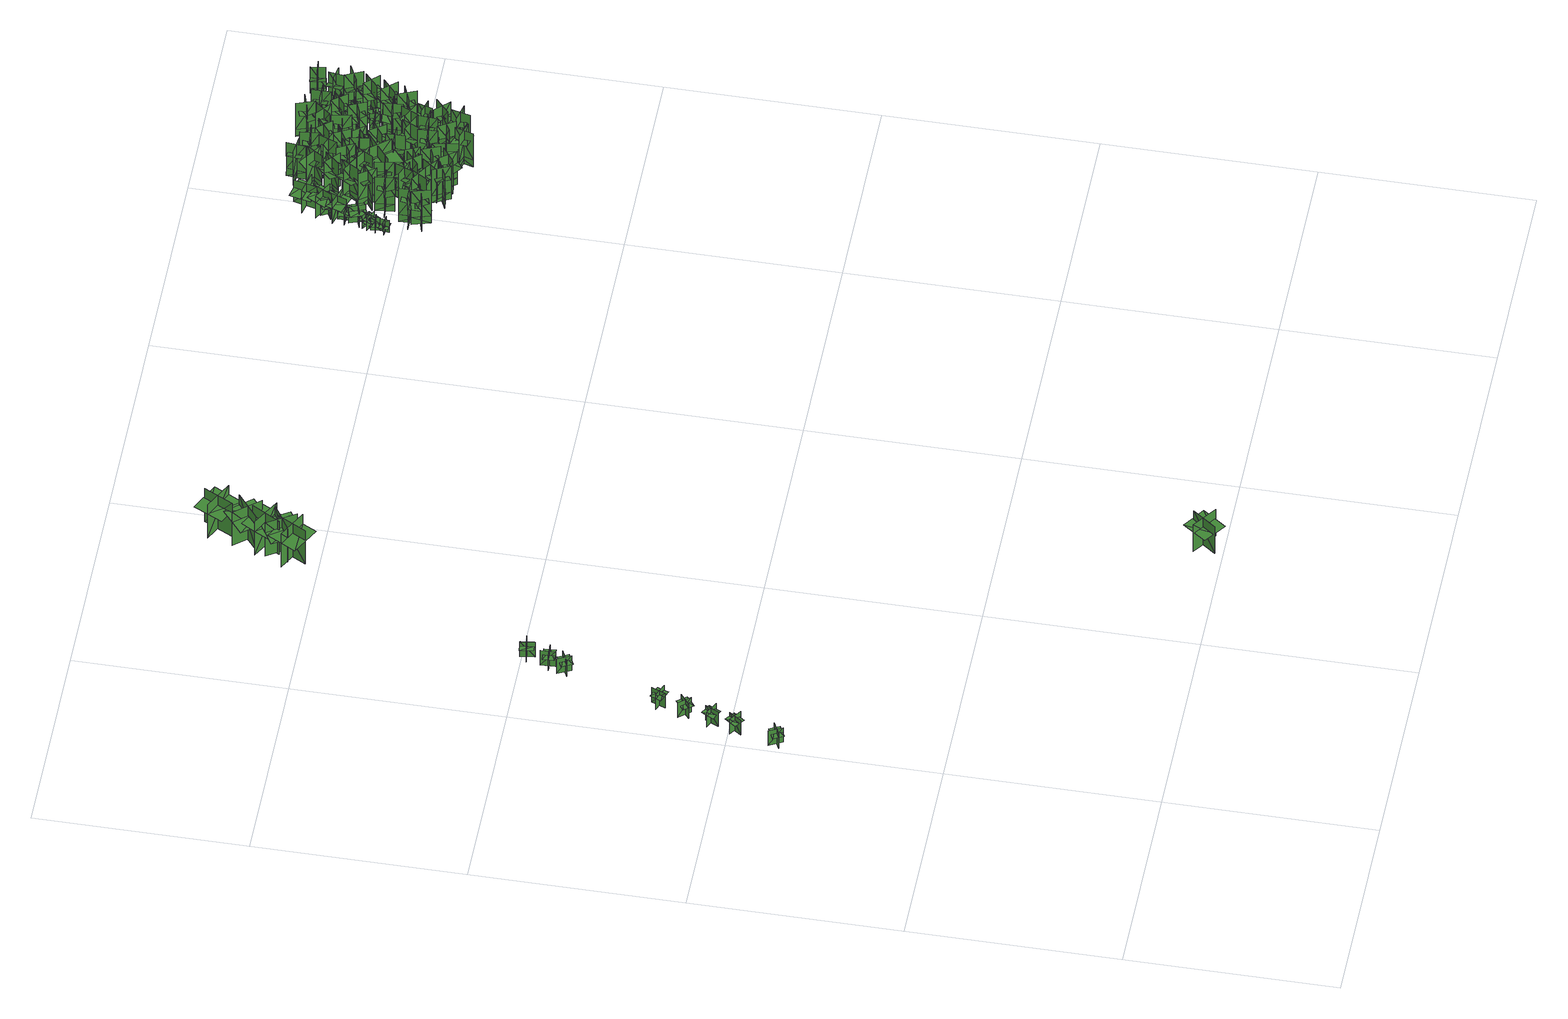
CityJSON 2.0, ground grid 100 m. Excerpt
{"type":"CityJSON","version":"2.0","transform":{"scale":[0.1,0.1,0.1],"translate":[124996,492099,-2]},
"CityObjects":{
"tree1":{"type":"SolitaryVegetationObject","geometry":[{"type":"MultiSurface","lod":"1","boundaries":[[[0,1,2]],[[0,2,3]],[[4,5,6]],[[4,6,7]],[[8,9,10]],[[8,10,11]],[[8,12,13]],[[8,13,9]]]}]},
"tree2":{"type":"SolitaryVegetationObject","geometry":[{"type":"MultiSurface","lod":"1","boundaries":[[[14,15,16]],[[14,16,17]],[[18,19,20]],[[18,20,21]],[[22,23,24]],[[22,24,25]],[[22,26,27]],[[22,27,23]]]}]},
"tree3":{"type":"SolitaryVegetationObject","geometry":[{"type":"MultiSurface","lod":"1","boundaries":[[[28,29,30]],[[28,30,31]],[[32,33,34]],[[32,34,35]],[[36,37,38]],[[36,38,39]],[[36,40,41]],[[36,41,37]]]}]},
"tree4":{"type":"SolitaryVegetationObject","geometry":[{"type":"MultiSurface","lod":"1","boundaries":[[[42,43,44]],[[42,44,45]],[[46,47,48]],[[46,48,49]],[[50,51,52]],[[50,52,53]],[[50,54,55]],[[50,55,51]]]}]},
"tree5":{"type":"SolitaryVegetationObject","geometry":[{"type":"MultiSurface","lod":"1","boundaries":[[[56,57,58]],[[56,58,59]],[[60,61,62]],[[60,62,63]],[[64,65,66]],[[64,66,67]],[[64,68,69]],[[64,69,65]]]}]},
"tree6":{"type":"SolitaryVegetationObject","geometry":[{"type":"MultiSurface","lod":"1","boundaries":[[[70,71,72]],[[70,72,73]],[[74,75,76]],[[74,76,77]],[[78,79,80]],[[78,80,81]],[[78,82,83]],[[78,83,79]]]}]},
"tree7":{"type":"SolitaryVegetationObject","geometry":[{"type":"MultiSurface","lod":"1","boundaries":[[[84,85,86]],[[84,86,87]],[[88,89,90]],[[88,90,91]],[[92,93,94]],[[92,94,95]],[[92,96,97]],[[92,97,93]]]}]},
"tree8":{"type":"SolitaryVegetationObject","geometry":[{"type":"MultiSurface","lod":"1","boundaries":[[[98,99,100]],[[98,100,101]],[[102,103,104]],[[102,104,105]],[[106,107,108]],[[106,108,109]],[[106,110,111]],[[106,111,107]]]}]},
"tree9":{"type":"SolitaryVegetationObject","geometry":[{"type":"MultiSurface","lod":"1","boundaries":[[[112,113,114]],[[112,114,115]],[[116,117,118]],[[116,118,119]],[[120,121,122]],[[120,122,123]],[[120,123,124]],[[120,124,125]]]}]},
"tree10":{"type":"SolitaryVegetationObject","geometry":[{"type":"MultiSurface","lod":"1","boundaries":[[[126,127,128]],[[126,128,129]],[[130,131,132]],[[130,132,133]],[[134,135,136]],[[134,136,137]],[[134,137,138]],[[134,138,139]]]}]},
"tree11":{"type":"SolitaryVegetationObject","geometry":[{"type":"MultiSurface","lod":"1","boundaries":[[[140,141,142]],[[140,142,143]],[[144,145,146]],[[144,146,147]],[[148,149,150]],[[148,150,151]],[[148,151,152]],[[148,152,153]]]}]},
"tree12":{"type":"SolitaryVegetationObject","geometry":[{"type":"MultiSurface","lod":"1","boundaries":[[[154,155,156]],[[154,156,157]],[[158,159,160]],[[158,160,161]],[[162,163,164]],[[162,164,165]],[[162,165,166]],[[162,166,167]]]}]},
"tree13":{"type":"SolitaryVegetationObject","geometry":[{"type":"MultiSurface","lod":"1","boundaries":[[[168,169,170]],[[168,170,171]],[[172,173,174]],[[172,174,175]],[[176,177,178]],[[176,178,179]],[[176,179,180]],[[176,180,181]]]}]},
"tree14":{"type":"SolitaryVegetationObject","geometry":[{"type":"MultiSurface","lod":"1","boundaries":[[[182,183,184]],[[182,184,185]],[[186,187,188]],[[186,188,189]],[[190,191,192]],[[190,192,193]],[[190,193,194]],[[190,194,195]]]}]},
"tree15":{"type":"SolitaryVegetationObject","geometry":[{"type":"MultiSurface","lod":"1","boundaries":[[[196,197,198]],[[196,198,199]],[[200,201,202]],[[200,202,203]],[[204,205,201]],[[204,201,200]],[[206,207,197]],[[206,197,196]],[[196,197,208]],[[196,208,209]],[[196,210,211]],[[196,211,197]]]}]},
"tree16":{"type":"SolitaryVegetationObject","geometry":[{"type":"MultiSurface","lod":"1","boundaries":[[[212,213,214]],[[212,214,215]],[[216,217,218]],[[216,218,219]],[[220,221,217]],[[220,217,216]],[[222,223,213]],[[222,213,212]],[[212,213,224]],[[212,224,225]],[[212,226,227]],[[212,227,213]]]}]},
"tree17":{"type":"SolitaryVegetationObject","geometry":[{"type":"MultiSurface","lod":"1","boundaries":[[[228,229,230]],[[228,230,231]],[[232,233,234]],[[232,234,235]],[[236,237,233]],[[236,233,232]],[[238,239,229]],[[238,229,228]],[[240,241,242]],[[240,242,243]],[[244,245,246]],[[244,246,247]]]}]},
"tree18":{"type":"SolitaryVegetationObject","geometry":[{"type":"MultiSurface","lod":"1","boundaries":[[[248,249,250]],[[248,250,251]],[[252,253,254]],[[252,254,255]],[[256,257,258]],[[256,258,259]],[[256,259,260]],[[256,260,261]]]}]},
"tree19":{"type":"SolitaryVegetationObject","geometry":[{"type":"MultiSurface","lod":"1","boundaries":[[[262,263,264]],[[262,264,265]],[[266,267,268]],[[266,268,269]],[[270,271,267]],[[270,267,266]],[[272,273,263]],[[272,263,262]],[[262,263,274]],[[262,274,275]],[[262,276,277]],[[262,277,263]]]}]},
"tree20":{"type":"SolitaryVegetationObject","geometry":[{"type":"MultiSurface","lod":"1","boundaries":[[[278,279,280]],[[278,280,281]],[[282,283,284]],[[282,284,285]],[[286,287,283]],[[286,283,282]],[[288,289,279]],[[288,279,278]],[[290,291,292]],[[290,292,293]],[[294,295,296]],[[294,296,297]]]}]},
"tree21":{"type":"SolitaryVegetationObject","geometry":[{"type":"MultiSurface","lod":"1","boundaries":[[[298,299,300]],[[298,300,301]],[[302,303,304]],[[302,304,305]],[[306,307,308]],[[306,308,309]],[[306,309,310]],[[306,310,311]]]}]},
"tree22":{"type":"SolitaryVegetationObject","geometry":[{"type":"MultiSurface","lod":"1","boundaries":[[[312,313,314]],[[312,314,315]],[[316,317,318]],[[316,318,319]],[[320,321,322]],[[320,322,323]],[[320,323,324]],[[320,324,325]]]}]},
"tree23":{"type":"SolitaryVegetationObject","geometry":[{"type":"MultiSurface","lod":"1","boundaries":[[[326,327,328]],[[326,328,329]],[[330,331,332]],[[330,332,333]],[[334,335,331]],[[334,331,330]],[[336,337,327]],[[336,327,326]],[[338,339,340]],[[338,340,341]],[[342,343,344]],[[342,344,345]]]}]},
"tree24":{"type":"SolitaryVegetationObject","geometry":[{"type":"MultiSurface","lod":"1","boundaries":[[[346,347,348]],[[346,348,349]],[[350,351,352]],[[350,352,353]],[[354,355,356]],[[354,356,357]],[[354,357,358]],[[354,358,359]]]}]},
"tree25":{"type":"SolitaryVegetationObject","geometry":[{"type":"MultiSurface","lod":"1","boundaries":[[[360,361,362]],[[360,362,363]],[[364,365,366]],[[364,366,367]],[[368,369,365]],[[368,365,364]],[[370,371,361]],[[370,361,360]],[[372,373,374]],[[372,374,375]],[[376,377,378]],[[376,378,379]]]}]},
"tree26":{"type":"SolitaryVegetationObject","geometry":[{"type":"MultiSurface","lod":"1","boundaries":[[[380,381,382]],[[380,382,383]],[[384,385,386]],[[384,386,387]],[[388,389,385]],[[388,385,384]],[[390,391,381]],[[390,381,380]],[[392,393,394]],[[392,394,395]],[[396,397,398]],[[396,398,399]]]}]},
"tree27":{"type":"SolitaryVegetationObject","geometry":[{"type":"MultiSurface","lod":"1","boundaries":[[[400,401,402]],[[400,402,403]],[[404,405,406]],[[404,406,407]],[[408,409,410]],[[408,410,411]],[[408,411,412]],[[408,412,413]]]}]},
"tree28":{"type":"SolitaryVegetationObject","geometry":[{"type":"MultiSurface","lod":"1","boundaries":[[[414,415,416]],[[414,416,417]],[[418,419,420]],[[418,420,421]],[[422,423,424]],[[422,424,425]],[[422,425,426]],[[422,426,427]]]}]},
"tree29":{"type":"SolitaryVegetationObject","geometry":[{"type":"MultiSurface","lod":"1","boundaries":[[[428,429,430]],[[428,430,431]],[[432,433,434]],[[432,434,435]],[[436,437,438]],[[436,438,439]],[[436,439,440]],[[436,440,441]]]}]},
"tree30":{"type":"SolitaryVegetationObject","geometry":[{"type":"MultiSurface","lod":"1","boundaries":[[[442,443,444]],[[442,444,445]],[[446,447,448]],[[446,448,449]],[[450,451,447]],[[450,447,446]],[[452,453,443]],[[452,443,442]],[[454,455,456]],[[454,456,457]],[[458,459,460]],[[458,460,461]]]}]},
"tree31":{"type":"SolitaryVegetationObject","geometry":[{"type":"MultiSurface","lod":"1","boundaries":[[[462,463,464]],[[462,464,465]],[[466,467,468]],[[466,468,469]],[[470,471,467]],[[470,467,466]],[[472,473,463]],[[472,463,462]],[[474,475,476]],[[474,476,477]],[[478,479,480]],[[478,480,481]]]}]},
"tree32":{"type":"SolitaryVegetationObject","geometry":[{"type":"MultiSurface","lod":"1","boundaries":[[[482,483,484]],[[482,484,485]],[[486,487,488]],[[486,488,489]],[[490,491,487]],[[490,487,486]],[[492,493,483]],[[492,483,482]],[[494,495,496]],[[494,496,497]],[[498,499,500]],[[498,500,501]]]}]},
"tree33":{"type":"SolitaryVegetationObject","geometry":[{"type":"MultiSurface","lod":"1","boundaries":[[[502,503,504]],[[502,504,505]],[[506,507,508]],[[506,508,509]],[[510,511,507]],[[510,507,506]],[[512,513,503]],[[512,503,502]],[[514,515,516]],[[514,516,517]],[[518,519,520]],[[518,520,521]]]}]},
"tree34":{"type":"SolitaryVegetationObject","geometry":[{"type":"MultiSurface","lod":"1","boundaries":[[[522,523,524]],[[522,524,525]],[[526,527,528]],[[526,528,529]],[[530,531,532]],[[530,532,533]],[[530,533,534]],[[530,534,535]]]}]},
"tree35":{"type":"SolitaryVegetationObject","geometry":[{"type":"MultiSurface","lod":"1","boundaries":[[[536,537,538]],[[536,538,539]],[[540,541,542]],[[540,542,543]],[[544,545,541]],[[544,541,540]],[[546,547,537]],[[546,537,536]],[[548,549,550]],[[548,550,551]],[[552,553,554]],[[552,554,555]]]}]},
"tree36":{"type":"SolitaryVegetationObject","geometry":[{"type":"MultiSurface","lod":"1","boundaries":[[[556,557,558]],[[556,558,559]],[[560,561,562]],[[560,562,563]],[[564,565,561]],[[564,561,560]],[[566,567,557]],[[566,557,556]],[[568,569,570]],[[568,570,571]],[[572,573,574]],[[572,574,575]]]}]},
"tree37":{"type":"SolitaryVegetationObject","geometry":[{"type":"MultiSurface","lod":"1","boundaries":[[[576,577,578]],[[576,578,579]],[[580,581,582]],[[580,582,583]],[[584,585,581]],[[584,581,580]],[[586,587,577]],[[586,577,576]],[[588,589,590]],[[588,590,591]],[[592,593,594]],[[592,594,595]]]}]},
"tree38":{"type":"SolitaryVegetationObject","geometry":[{"type":"MultiSurface","lod":"1","boundaries":[[[596,597,598]],[[596,598,599]],[[600,601,602]],[[600,602,603]],[[604,605,601]],[[604,601,600]],[[606,607,597]],[[606,597,596]],[[608,609,610]],[[608,610,611]],[[612,613,614]],[[612,614,615]]]}]},
"tree39":{"type":"SolitaryVegetationObject","geometry":[{"type":"MultiSurface","lod":"1","boundaries":[[[616,617,618]],[[616,618,619]],[[620,621,622]],[[620,622,623]],[[624,625,621]],[[624,621,620]],[[626,627,617]],[[626,617,616]],[[628,629,630]],[[628,630,631]],[[632,633,634]],[[632,634,635]]]}]},
"tree40":{"type":"SolitaryVegetationObject","geometry":[{"type":"MultiSurface","lod":"1","boundaries":[[[636,637,638]],[[636,638,639]],[[640,641,642]],[[640,642,643]],[[644,645,641]],[[644,641,640]],[[646,647,637]],[[646,637,636]],[[648,649,650]],[[648,650,651]],[[652,653,654]],[[652,654,655]]]}]},
"tree41":{"type":"SolitaryVegetationObject","geometry":[{"type":"MultiSurface","lod":"1","boundaries":[[[656,657,658]],[[656,658,659]],[[660,661,662]],[[660,662,663]],[[664,665,661]],[[664,661,660]],[[666,667,657]],[[666,657,656]],[[668,669,670]],[[668,670,671]],[[672,673,674]],[[672,674,675]]]}]},
"tree42":{"type":"SolitaryVegetationObject","geometry":[{"type":"MultiSurface","lod":"1","boundaries":[[[676,677,678]],[[676,678,679]],[[680,681,682]],[[680,682,683]],[[684,685,686]],[[684,686,687]],[[684,687,688]],[[684,688,689]]]}]},
"tree43":{"type":"SolitaryVegetationObject","geometry":[{"type":"MultiSurface","lod":"1","boundaries":[[[690,691,692]],[[690,692,693]],[[694,695,696]],[[694,696,697]],[[698,699,695]],[[698,695,694]],[[700,701,691]],[[700,691,690]],[[702,703,704]],[[702,704,705]],[[706,707,708]],[[706,708,709]]]}]},
"tree44":{"type":"SolitaryVegetationObject","geometry":[{"type":"MultiSurface","lod":"1","boundaries":[[[710,711,712]],[[710,712,713]],[[714,715,716]],[[714,716,717]],[[718,719,715]],[[718,715,714]],[[720,721,711]],[[720,711,710]],[[722,723,724]],[[722,724,725]],[[726,727,728]],[[726,728,729]]]}]},
"tree45":{"type":"SolitaryVegetationObject","geometry":[{"type":"MultiSurface","lod":"1","boundaries":[[[730,731,732]],[[730,732,733]],[[734,735,736]],[[734,736,737]],[[738,739,735]],[[738,735,734]],[[740,741,731]],[[740,731,730]],[[742,743,744]],[[742,744,745]],[[746,747,748]],[[746,748,749]]]}]},
"tree46":{"type":"SolitaryVegetationObject","geometry":[{"type":"MultiSurface","lod":"1","boundaries":[[[750,751,752]],[[750,752,753]],[[754,755,756]],[[754,756,757]],[[758,759,760]],[[758,760,761]],[[758,761,762]],[[758,762,763]]]}]},
"tree47":{"type":"SolitaryVegetationObject","geometry":[{"type":"MultiSurface","lod":"1","boundaries":[[[764,765,766]],[[764,766,767]],[[768,769,770]],[[768,770,771]],[[772,773,769]],[[772,769,768]],[[774,775,765]],[[774,765,764]],[[776,777,778]],[[776,778,779]],[[780,781,782]],[[780,782,783]]]}]},
"tree48":{"type":"SolitaryVegetationObject","geometry":[{"type":"MultiSurface","lod":"1","boundaries":[[[784,785,786]],[[784,786,787]],[[788,789,790]],[[788,790,791]],[[792,793,789]],[[792,789,788]],[[794,795,785]],[[794,785,784]],[[796,797,798]],[[796,798,799]],[[800,801,802]],[[800,802,803]]]}]},
"tree49":{"type":"SolitaryVegetationObject","geometry":[{"type":"MultiSurface","lod":"1","boundaries":[[[804,805,806]],[[804,806,807]],[[808,809,810]],[[808,810,811]],[[812,813,809]],[[812,809,808]],[[814,815,805]],[[814,805,804]],[[816,817,818]],[[816,818,819]],[[820,821,822]],[[820,822,823]]]}]},
"tree50":{"type":"SolitaryVegetationObject","geometry":[{"type":"MultiSurface","lod":"1","boundaries":[[[824,825,826]],[[824,826,827]],[[828,829,830]],[[828,830,831]],[[832,833,829]],[[832,829,828]],[[834,835,825]],[[834,825,824]],[[836,837,838]],[[836,838,839]],[[840,841,842]],[[840,842,843]]]}]},
"tree51":{"type":"SolitaryVegetationObject","geometry":[{"type":"MultiSurface","lod":"1","boundaries":[[[844,845,846]],[[844,846,847]],[[848,849,850]],[[848,850,851]],[[852,853,849]],[[852,849,848]],[[854,855,845]],[[854,845,844]],[[856,857,858]],[[856,858,859]],[[860,861,862]],[[860,862,863]]]}]},
"tree52":{"type":"SolitaryVegetationObject","geometry":[{"type":"MultiSurface","lod":"1","boundaries":[[[864,865,866]],[[864,866,867]],[[868,869,870]],[[868,870,871]],[[872,873,869]],[[872,869,868]],[[874,875,865]],[[874,865,864]],[[876,877,878]],[[876,878,879]],[[880,881,882]],[[880,882,883]]]}]},
"tree53":{"type":"SolitaryVegetationObject","geometry":[{"type":"MultiSurface","lod":"1","boundaries":[[[884,885,886]],[[884,886,887]],[[888,889,890]],[[888,890,891]],[[892,893,889]],[[892,889,888]],[[894,895,885]],[[894,885,884]],[[896,897,898]],[[896,898,899]],[[900,901,902]],[[900,902,903]]]}]},
"tree54":{"type":"SolitaryVegetationObject","geometry":[{"type":"MultiSurface","lod":"1","boundaries":[[[904,905,906]],[[904,906,907]],[[908,909,910]],[[908,910,911]],[[912,913,909]],[[912,909,908]],[[914,915,905]],[[914,905,904]],[[916,917,918]],[[916,918,919]],[[920,921,922]],[[920,922,923]]]}]},
"tree55":{"type":"SolitaryVegetationObject","geometry":[{"type":"MultiSurface","lod":"1","boundaries":[[[924,925,926]],[[924,926,927]],[[928,929,930]],[[928,930,931]],[[932,933,929]],[[932,929,928]],[[934,935,925]],[[934,925,924]],[[936,937,938]],[[936,938,939]],[[940,941,942]],[[940,942,943]]]}]},
"tree56":{"type":"SolitaryVegetationObject","geometry":[{"type":"MultiSurface","lod":"1","boundaries":[[[944,945,946]],[[944,946,947]],[[948,949,950]],[[948,950,951]],[[952,953,949]],[[952,949,948]],[[954,955,945]],[[954,945,944]],[[956,957,958]],[[956,958,959]],[[960,961,962]],[[960,962,963]]]}]},
"tree57":{"type":"SolitaryVegetationObject","geometry":[{"type":"MultiSurface","lod":"1","boundaries":[[[964,965,966]],[[964,966,967]],[[968,969,970]],[[968,970,971]],[[972,973,969]],[[972,969,968]],[[974,975,965]],[[974,965,964]],[[976,977,978]],[[976,978,979]],[[980,981,982]],[[980,982,983]]]}]},
"tree58":{"type":"SolitaryVegetationObject","geometry":[{"type":"MultiSurface","lod":"1","boundaries":[[[984,985,986]],[[984,986,987]],[[988,989,990]],[[988,990,991]],[[992,993,989]],[[992,989,988]],[[994,995,985]],[[994,985,984]],[[996,997,998]],[[996,998,999]],[[1000,1001,1002]],[[1000,1002,1003]]]}]},
"tree59":{"type":"SolitaryVegetationObject","geometry":[{"type":"MultiSurface","lod":"1","boundaries":[[[1004,1005,1006]],[[1004,1006,1007]],[[1008,1009,1010]],[[1008,1010,1011]],[[1012,1013,1009]],[[1012,1009,1008]],[[1014,1015,1005]],[[1014,1005,1004]],[[1016,1017,1018]],[[1016,1018,1019]],[[1020,1021,1022]],[[1020,1022,1023]]]}]},
"tree60":{"type":"SolitaryVegetationObject","geometry":[{"type":"MultiSurface","lod":"1","boundaries":[[[1024,1025,1026]],[[1024,1026,1027]],[[1028,1029,1030]],[[1028,1030,1031]],[[1032,1033,1029]],[[1032,1029,1028]],[[1034,1035,1025]],[[1034,1025,1024]],[[1036,1037,1038]],[[1036,1038,1039]],[[1040,1041,1042]],[[1040,1042,1043]]]}]},
"tree61":{"type":"SolitaryVegetationObject","geometry":[{"type":"MultiSurface","lod":"1","boundaries":[[[1044,1045,1046]],[[1044,1046,1047]],[[1048,1049,1050]],[[1048,1050,1051]],[[1052,1053,1049]],[[1052,1049,1048]],[[1054,1055,1045]],[[1054,1045,1044]],[[1056,1057,1058]],[[1056,1058,1059]],[[1060,1061,1062]],[[1060,1062,1063]]]}]},
"tree62":{"type":"SolitaryVegetationObject","geometry":[{"type":"MultiSurface","lod":"1","boundaries":[[[1064,1065,1066]],[[1064,1066,1067]],[[1068,1069,1070]],[[1068,1070,1071]],[[1072,1073,1069]],[[1072,1069,1068]],[[1074,1075,1065]],[[1074,1065,1064]],[[1076,1077,1078]],[[1076,1078,1079]],[[1080,1081,1082]],[[1080,1082,1083]]]}]},
"tree63":{"type":"SolitaryVegetationObject","geometry":[{"type":"MultiSurface","lod":"1","boundaries":[[[1084,1085,1086]],[[1084,1086,1087]],[[1088,1089,1090]],[[1088,1090,1091]],[[1092,1093,1094]],[[1092,1094,1095]],[[1092,1095,1096]],[[1092,1096,1097]]]}]},
"tree64":{"type":"SolitaryVegetationObject","geometry":[{"type":"MultiSurface","lod":"1","boundaries":[[[1098,1099,1100]],[[1098,1100,1101]],[[1102,1103,1104]],[[1102,1104,1105]],[[1106,1107,1103]],[[1106,1103,1102]],[[1108,1109,1099]],[[1108,1099,1098]],[[1110,1111,1112]],[[1110,1112,1113]],[[1114,1115,1116]],[[1114,1116,1117]]]}]},
"tree65":{"type":"SolitaryVegetationObject","geometry":[{"type":"MultiSurface","lod":"1","boundaries":[[[1118,1119,1120]],[[1118,1120,1121]],[[1122,1123,1124]],[[1122,1124,1125]],[[1126,1127,1123]],[[1126,1123,1122]],[[1128,1129,1119]],[[1128,1119,1118]],[[1130,1131,1132]],[[1130,1132,1133]],[[1134,1135,1136]],[[1134,1136,1137]]]}]},
"tree66":{"type":"SolitaryVegetationObject","geometry":[{"type":"MultiSurface","lod":"1","boundaries":[[[1138,1139,1140]],[[1138,1140,1141]],[[1142,1143,1144]],[[1142,1144,1145]],[[1146,1147,1143]],[[1146,1143,1142]],[[1148,1149,1139]],[[1148,1139,1138]],[[1150,1151,1152]],[[1150,1152,1153]],[[1154,1155,1156]],[[1154,1156,1157]]]}]},
"tree67":{"type":"SolitaryVegetationObject","geometry":[{"type":"MultiSurface","lod":"1","boundaries":[[[1158,1159,1160]],[[1158,1160,1161]],[[1162,1163,1164]],[[1162,1164,1165]],[[1166,1167,1168]],[[1166,1168,1169]],[[1166,1169,1170]],[[1166,1170,1171]]]}]},
"tree68":{"type":"SolitaryVegetationObject","geometry":[{"type":"MultiSurface","lod":"1","boundaries":[[[1172,1173,1174]],[[1172,1174,1175]],[[1176,1177,1178]],[[1176,1178,1179]],[[1180,1181,1177]],[[1180,1177,1176]],[[1182,1183,1173]],[[1182,1173,1172]],[[1184,1185,1186]],[[1184,1186,1187]],[[1188,1189,1190]],[[1188,1190,1191]]]}]},
"tree69":{"type":"SolitaryVegetationObject","geometry":[{"type":"MultiSurface","lod":"1","boundaries":[[[1192,1193,1194]],[[1192,1194,1195]],[[1196,1197,1198]],[[1196,1198,1199]],[[1200,1201,1197]],[[1200,1197,1196]],[[1202,1203,1193]],[[1202,1193,1192]],[[1204,1205,1206]],[[1204,1206,1207]],[[1208,1209,1210]],[[1208,1210,1211]]]}]},
"tree70":{"type":"SolitaryVegetationObject","geometry":[{"type":"MultiSurface","lod":"1","boundaries":[[[1212,1213,1214]],[[1212,1214,1215]],[[1216,1217,1218]],[[1216,1218,1219]],[[1220,1221,1217]],[[1220,1217,1216]],[[1222,1223,1213]],[[1222,1213,1212]],[[1224,1225,1226]],[[1224,1226,1227]],[[1228,1229,1230]],[[1228,1230,1231]]]}]},
"tree71":{"type":"SolitaryVegetationObject","geometry":[{"type":"MultiSurface","lod":"1","boundaries":[[[1232,1233,1234]],[[1232,1234,1235]],[[1236,1237,1238]],[[1236,1238,1239]],[[1240,1241,1237]],[[1240,1237,1236]],[[1242,1243,1233]],[[1242,1233,1232]],[[1244,1245,1246]],[[1244,1246,1247]],[[1248,1249,1250]],[[1248,1250,1251]]]}]},
"tree72":{"type":"SolitaryVegetationObject","geometry":[{"type":"MultiSurface","lod":"1","boundaries":[[[1252,1253,1254]],[[1252,1254,1255]],[[1256,1257,1258]],[[1256,1258,1259]],[[1260,1261,1262]],[[1260,1262,1263]],[[1260,1263,1264]],[[1260,1264,1265]]]}]},
"tree73":{"type":"SolitaryVegetationObject","geometry":[{"type":"MultiSurface","lod":"1","boundaries":[[[1266,1267,1268]],[[1266,1268,1269]],[[1270,1271,1272]],[[1270,1272,1273]],[[1274,1275,1271]],[[1274,1271,1270]],[[1276,1277,1267]],[[1276,1267,1266]],[[1278,1279,1280]],[[1278,1280,1281]],[[1282,1283,1284]],[[1282,1284,1285]]]}]},
"tree74":{"type":"SolitaryVegetationObject","geometry":[{"type":"MultiSurface","lod":"1","boundaries":[[[1286,1287,1288]],[[1286,1288,1289]],[[1290,1291,1292]],[[1290,1292,1293]],[[1294,1295,1291]],[[1294,1291,1290]],[[1296,1297,1287]],[[1296,1287,1286]],[[1298,1299,1300]],[[1298,1300,1301]],[[1302,1303,1304]],[[1302,1304,1305]]]}]},
"tree75":{"type":"SolitaryVegetationObject","geometry":[{"type":"MultiSurface","lod":"1","boundaries":[[[1306,1307,1308]],[[1306,1308,1309]],[[1310,1311,1312]],[[1310,1312,1313]],[[1314,1315,1311]],[[1314,1311,1310]],[[1316,1317,1307]],[[1316,1307,1306]],[[1318,1319,1320]],[[1318,1320,1321]],[[1322,1323,1324]],[[1322,1324,1325]]]}]},
"tree76":{"type":"SolitaryVegetationObject","geometry":[{"type":"MultiSurface","lod":"1","boundaries":[[[1326,1327,1328]],[[1326,1328,1329]],[[1330,1331,1332]],[[1330,1332,1333]],[[1334,1335,1331]],[[1334,1331,1330]],[[1336,1337,1327]],[[1336,1327,1326]],[[1338,1339,1340]],[[1338,1340,1341]],[[1342,1343,1344]],[[1342,1344,1345]]]}]},
"tree77":{"type":"SolitaryVegetationObject","geometry":[{"type":"MultiSurface","lod":"1","boundaries":[[[1346,1347,1348]],[[1346,1348,1349]],[[1350,1351,1352]],[[1350,1352,1353]],[[1354,1355,1356]],[[1354,1356,1357]],[[1354,1357,1358]],[[1354,1358,1359]]]}]},
"tree78":{"type":"SolitaryVegetationObject","geometry":[{"type":"MultiSurface","lod":"1","boundaries":[[[1360,1361,1362]],[[1360,1362,1363]],[[1364,1365,1366]],[[1364,1366,1367]],[[1368,1369,1365]],[[1368,1365,1364]],[[1370,1371,1361]],[[1370,1361,1360]],[[1372,1373,1374]],[[1372,1374,1375]],[[1376,1377,1378]],[[1376,1378,1379]]]}]},
"tree79":{"type":"SolitaryVegetationObject","geometry":[{"type":"MultiSurface","lod":"1","boundaries":[[[1380,1381,1382]],[[1380,1382,1383]],[[1384,1385,1386]],[[1384,1386,1387]],[[1388,1389,1385]],[[1388,1385,1384]],[[1390,1391,1381]],[[1390,1381,1380]],[[1392,1393,1394]],[[1392,1394,1395]],[[1396,1397,1398]],[[1396,1398,1399]]]}]},
"tree80":{"type":"SolitaryVegetationObject","geometry":[{"type":"MultiSurface","lod":"1","boundaries":[[[1400,1401,1402]],[[1400,1402,1403]],[[1404,1405,1406]],[[1404,1406,1407]],[[1408,1409,1410]],[[1408,1410,1411]],[[1408,1411,1412]],[[1408,1412,1413]]]}]},
"tree81":{"type":"SolitaryVegetationObject","geometry":[{"type":"MultiSurface","lod":"1","boundaries":[[[1414,1415,1416]],[[1414,1416,1417]],[[1418,1419,1420]],[[1418,1420,1421]],[[1422,1423,1419]],[[1422,1419,1418]],[[1424,1425,1415]],[[1424,1415,1414]],[[1426,1427,1428]],[[1426,1428,1429]],[[1430,1431,1432]],[[1430,1432,1433]]]}]},
"tree82":{"type":"SolitaryVegetationObject","geometry":[{"type":"MultiSurface","lod":"1","boundaries":[[[1434,1435,1436]],[[1434,1436,1437]],[[1438,1439,1440]],[[1438,1440,1441]],[[1442,1443,1444]],[[1442,1444,1445]],[[1442,1445,1446]],[[1442,1446,1447]]]}]},
"tree83":{"type":"SolitaryVegetationObject","geometry":[{"type":"MultiSurface","lod":"1","boundaries":[[[1448,1449,1450]],[[1448,1450,1451]],[[1452,1453,1454]],[[1452,1454,1455]],[[1456,1457,1453]],[[1456,1453,1452]],[[1458,1459,1449]],[[1458,1449,1448]],[[1460,1461,1462]],[[1460,1462,1463]],[[1464,1465,1466]],[[1464,1466,1467]]]}]},
"tree84":{"type":"SolitaryVegetationObject","geometry":[{"type":"MultiSurface","lod":"1","boundaries":[[[1468,1469,1470]],[[1468,1470,1471]],[[1472,1473,1474]],[[1472,1474,1475]],[[1476,1477,1473]],[[1476,1473,1472]],[[1478,1479,1469]],[[1478,1469,1468]],[[1480,1481,1482]],[[1480,1482,1483]],[[1484,1485,1486]],[[1484,1486,1487]]]}]},
"tree85":{"type":"SolitaryVegetationObject","geometry":[{"type":"MultiSurface","lod":"1","boundaries":[[[1488,1489,1490]],[[1488,1490,1491]],[[1492,1493,1494]],[[1492,1494,1495]],[[1496,1497,1493]],[[1496,1493,1492]],[[1498,1499,1489]],[[1498,1489,1488]],[[1500,1501,1502]],[[1500,1502,1503]],[[1504,1505,1506]],[[1504,1506,1507]]]}]}
},
"vertices":[
[82,1791,11],[19,1759,11],[19,1759,105],[82,1791,105],[29,1808,11],[61,1745,11],[61,1745,105],[29,1808,105],[77,1788,81],[19,1759,81],[31,1734,81],[89,1763,81],[64,1813,81],[6,1784,81],
[72,1942,10],[114,1999,10],[114,1999,104],[72,1942,104],[127,1951,10],[70,1993,10],[70,1993,104],[127,1951,104],[76,1947,80],[114,1999,80],[91,2016,80],[53,1964,80],[98,1930,80],[137,1983,80],
[106,2052,10],[138,2115,10],[138,2115,104],[106,2052,104],[159,2070,10],[96,2102,10],[96,2102,104],[159,2070,104],[109,2058,80],[138,2115,80],[113,2128,80],[84,2070,80],[134,2045,80],[163,2102,80],
[186,2235,10],[131,2191,10],[131,2191,104],[186,2235,104],[130,2241,10],[174,2186,10],[174,2186,104],[130,2241,104],[181,2231,80],[131,2191,80],[148,2169,80],[199,2210,80],[164,2253,80],[113,2213,80],
[228,2321,10],[162,2348,10],[162,2348,104],[228,2321,104],[206,2373,10],[179,2307,10],[179,2307,104],[206,2373,104],[222,2324,80],[162,2348,80],[152,2322,80],[212,2298,80],[233,2350,80],[173,2374,80],
[357,2809,10],[294,2778,10],[294,2778,104],[357,2809,104],[304,2827,10],[336,2763,10],[336,2763,104],[304,2827,104],[352,2806,80],[294,2778,80],[306,2752,80],[364,2781,80],[339,2831,80],[281,2803,80],
[386,2872,9],[316,2868,9],[316,2868,103],[386,2872,103],[344,2909,9],[348,2838,9],[348,2838,103],[344,2909,103],[380,2871,79],[316,2868,79],[317,2840,79],[382,2843,79],[379,2899,79],[314,2895,79],
[386,2939,12],[377,3009,12],[377,3009,106],[386,2939,106],[420,2984,12],[350,2974,12],[350,2974,106],[420,2984,106],[385,2945,82],[377,3009,82],[349,3006,82],[358,2941,82],[413,2949,82],[405,3013,82],
[1572,38,4],[1654,149,4],[1654,149,176],[1572,38,176],[1681,55,4],[1569,137,4],[1569,137,176],[1681,55,176],[1585,39,121],[1637,2,121],[1717,115,121],[1665,152,121],[1613,189,121],[1533,77,121],
[783,4065,4],[857,4201,4],[857,4201,219],[783,4065,219],[882,4094,4],[746,4168,4],[746,4168,219],[882,4094,219],[882,4094,159],[919,4162,159],[783,4236,159],[746,4168,159],[709,4099,159],[845,4026,159],
[781,4145,3],[912,4226,3],[912,4226,218],[781,4145,218],[881,4120,3],[800,4252,3],[800,4252,218],[881,4120,218],[881,4120,158],[947,4161,158],[866,4293,158],[800,4252,158],[734,4212,158],[815,4080,158],
[898,4326,3],[823,4191,3],[823,4191,218],[898,4326,218],[798,4299,3],[934,4223,3],[934,4223,218],[798,4299,218],[798,4299,158],[761,4231,158],[896,4156,158],[934,4223,158],[971,4291,158],[836,4366,158],
[834,4300,3],[953,4399,3],[953,4399,219],[834,4300,219],[937,4290,3],[838,4409,3],[838,4409,219],[937,4290,219],[937,4290,158],[996,4340,158],[897,4459,158],[838,4409,158],[778,4360,158],[877,4241,158],
[964,4557,3],[894,4419,3],[894,4419,218],[964,4557,218],[866,4526,3],[1004,4456,3],[1004,4456,218],[866,4526,218],[866,4526,158],[831,4457,158],[969,4387,158],[1004,4456,158],[1039,4525,158],[901,4595,158],
[2866,4082,46],[2908,4075,46],[2912,4097,46],[2870,4103,46],[2890,4099,46],[2883,4057,46],[2886,4057,85],[2892,4099,85],[2892,4099,7],[2886,4057,7],[2866,4080,7],[2908,4073,7],[2908,4075,85],[2866,4082,85],[2863,4060,46],[2905,4054,46],
[2913,4123,46],[2871,4118,46],[2874,4097,46],[2916,4101,46],[2895,4100,46],[2891,4142,46],[2888,4142,85],[2893,4100,85],[2893,4100,7],[2888,4142,7],[2913,4125,7],[2871,4120,7],[2871,4118,85],[2913,4123,85],[2911,4144,46],[2869,4140,46],
[2920,3915,51],[3007,3941,51],[3007,3940,221],[2920,3914,221],[2980,3882,51],[2954,3969,51],[2953,3969,221],[2979,3882,221],[2979,3882,6],[2953,3969,6],[2920,3914,6],[3007,3940,6],[2920,3914,134],[3007,3940,134],[2993,3985,150],[2907,3958,150],[2995,3937,161],[2930,3917,161],[2940,3884,170],[3005,3904,170],
[2930,4135,6],[2881,4161,6],[2881,4161,83],[2930,4135,83],[2919,4171,6],[2893,4121,6],[2893,4121,83],[2919,4171,83],[2919,4171,62],[2894,4183,62],[2869,4134,62],[2893,4121,62],[2918,4109,62],[2944,4158,62],
[2892,4182,46],[2925,4156,46],[2939,4173,46],[2905,4199,46],[2921,4186,46],[2894,4153,46],[2896,4151,85],[2923,4185,85],[2923,4185,7],[2896,4151,7],[2890,4181,7],[2924,4155,7],[2925,4156,85],[2892,4182,85],[2878,4165,46],[2912,4139,46],
[3011,3979,52],[2920,3977,52],[2920,3978,222],[3011,3980,222],[2962,4027,52],[2964,3936,52],[2964,3936,222],[2962,4027,222],[2962,4027,7],[2964,3936,7],[3011,3980,7],[2920,3978,7],[3011,3980,135],[2920,3978,135],[2921,3932,151],[3012,3934,151],[2933,3978,161],[3001,3980,161],[3000,4015,171],[2932,4013,171],
[2893,4196,6],[2965,4224,6],[2965,4224,113],[2893,4196,113],[2940,4175,6],[2912,4247,6],[2912,4247,113],[2940,4175,113],[2940,4175,83],[2976,4189,83],[2949,4261,83],[2912,4247,83],[2876,4234,83],[2904,4161,83],
[2930,4301,6],[2932,4238,6],[2932,4238,85],[2930,4301,85],[2896,4265,6],[2959,4266,6],[2959,4266,85],[2896,4265,85],[2926,4297,59],[2897,4295,59],[2900,4233,59],[2929,4234,59],[2958,4235,59],[2955,4298,59],
[3052,3895,7],[3056,3895,7],[3056,3903,7],[3052,3903,7],[3054,3895,9],[3054,3895,5],[3054,3903,5],[3054,3903,9],[3054,3893,9],[3054,3893,5],[3052,3893,7],[3056,3893,7],[3052,3899,7],[3056,3899,7],[3056,3900,4],[3052,3900,4],[3055,3901,7],[3052,3901,7],[3052,3901,8],[3056,3901,8],
[2898,4321,6],[2992,4289,6],[2992,4289,144],[2898,4321,144],[2927,4261,6],[2959,4355,6],[2959,4355,144],[2927,4261,144],[2927,4261,106],[2974,4245,106],[3006,4339,106],[2959,4355,106],[2912,4372,106],[2880,4277,106],
[3041,3917,51],[3089,3995,51],[3090,3994,221],[3043,3917,221],[3108,3933,52],[3031,3980,52],[3031,3980,221],[3108,3932,221],[3108,3932,6],[3031,3980,6],[3043,3917,6],[3090,3994,6],[3042,3917,134],[3090,3994,134],[3050,4018,151],[3003,3941,151],[3083,3983,161],[3048,3925,161],[3077,3908,170],[3113,3966,170],
[3063,4103,53],[2972,4093,53],[2972,4095,224],[3062,4104,224],[3009,4146,54],[3019,4056,54],[3020,4056,224],[3010,4146,224],[3010,4146,8],[3020,4056,8],[3062,4104,8],[2972,4095,8],[3062,4104,136],[2972,4094,136],[2977,4048,153],[3067,4058,153],[2985,4095,163],[3052,4103,163],[3048,4137,173],[2981,4130,173],
[2927,4327,8],[2982,4329,8],[2982,4329,85],[2927,4327,85],[2954,4302,8],[2952,4357,8],[2952,4357,85],[2954,4302,85],[2954,4302,64],[2982,4303,64],[2980,4358,64],[2952,4357,64],[2924,4356,64],[2926,4301,64],
[2936,4380,8],[2971,4311,8],[2971,4311,115],[2936,4380,115],[2920,4331,8],[2989,4366,8],[2989,4366,115],[2920,4331,115],[2920,4331,85],[2937,4296,85],[3007,4331,85],[2989,4366,85],[2971,4400,85],[2902,4365,85],
[2942,4334,7],[2989,4422,7],[2989,4422,146],[2942,4334,146],[3006,4353,7],[2918,4400,7],[2918,4400,146],[3006,4353,146],[3006,4353,107],[3029,4397,107],[2941,4444,107],[2918,4400,107],[2895,4355,107],[2983,4309,107],
[3103,3901,52],[3142,3819,52],[3140,3819,222],[3102,3901,222],[3080,3837,52],[3162,3875,52],[3161,3876,222],[3079,3838,222],[3079,3838,7],[3161,3876,7],[3102,3901,7],[3140,3819,7],[3103,3901,135],[3141,3819,135],[3183,3838,152],[3144,3921,152],[3136,3830,162],[3106,3892,162],[3075,3877,171],[3104,3815,171],
[3112,4068,52],[3078,3984,52],[3076,3985,222],[3111,4069,222],[3049,4042,52],[3133,4008,52],[3133,4008,222],[3049,4043,222],[3049,4043,7],[3133,4008,7],[3111,4069,7],[3076,3985,7],[3111,4069,135],[3077,3985,135],[3120,3967,152],[3154,4051,152],[3082,3996,162],[3107,4059,162],[3075,4072,171],[3050,4009,171],
[3019,4224,53],[3071,4150,53],[3070,4149,223],[3018,4223,223],[3007,4157,53],[3081,4209,53],[3081,4209,223],[3006,4157,223],[3006,4157,8],[3081,4209,8],[3018,4223,8],[3070,4149,8],[3019,4224,136],[3070,4149,136],[3108,4176,152],[3057,4250,152],[3063,4159,163],[3024,4215,163],[2996,4195,172],[3035,4140,172],
[3163,3950,51],[3108,3878,51],[3107,3879,222],[3162,3951,222],[3095,3941,52],[3167,3886,52],[3168,3887,222],[3096,3942,222],[3096,3942,6],[3168,3887,6],[3162,3951,6],[3107,3879,6],[3163,3951,134],[3108,3879,134],[3144,3851,151],[3199,3923,151],[3115,3889,161],[3156,3943,161],[3129,3964,171],[3088,3909,171],
[3049,4441,5],[2939,4467,5],[2939,4467,146],[3049,4441,146],[3002,4517,5],[2976,4407,5],[2976,4407,146],[3002,4517,146],[3044,4450,100],[3056,4501,100],[2945,4526,100],[2934,4475,100],[2922,4424,100],[3033,4399,100],
[3045,4231,55],[3089,4310,55],[3091,4310,225],[3046,4231,225],[3111,4249,55],[3032,4294,55],[3032,4293,225],[3111,4249,225],[3111,4249,10],[3032,4293,10],[3046,4231,10],[3091,4310,10],[3046,4231,138],[3090,4310,138],[3050,4333,155],[3005,4254,155],[3084,4299,165],[3051,4240,165],[3081,4223,174],[3114,4282,174],
[3104,4165,53],[3118,4076,53],[3116,4075,224],[3103,4165,224],[3063,4111,54],[3153,4124,54],[3153,4124,224],[3063,4111,224],[3063,4111,8],[3153,4124,8],[3103,4165,8],[3116,4075,8],[3104,4165,136],[3117,4076,136],[3162,4082,153],[3149,4172,153],[3115,4088,163],[3105,4155,163],[3071,4150,173],[3081,4083,173],
[3189,3964,52],[3131,4033,52],[3132,4034,222],[3190,3964,222],[3196,4032,52],[3126,3974,52],[3126,3973,222],[3196,4031,222],[3196,4031,7],[3126,3973,7],[3190,3964,7],[3132,4034,7],[3190,3964,135],[3132,4034,135],[3096,4004,151],[3154,3935,151],[3140,4024,162],[3183,3972,162],[3210,3994,171],[3166,4046,171],
[3248,3872,51],[3176,3817,51],[3175,3818,222],[3247,3873,222],[3181,3881,52],[3235,3809,52],[3236,3810,222],[3181,3882,222],[3181,3882,6],[3236,3810,6],[3247,3873,6],[3175,3818,6],[3248,3872,134],[3176,3817,134],[3204,3781,151],[3276,3836,151],[3186,3825,161],[3239,3867,161],[3218,3894,171],[3165,3852,171],
[3062,4324,55],[3123,4391,55],[3124,4390,225],[3063,4323,225],[3131,4327,55],[3064,4388,55],[3063,4388,225],[3130,4327,225],[3130,4327,10],[3063,4388,10],[3063,4323,10],[3124,4390,10],[3063,4324,138],[3124,4391,138],[3090,4422,155],[3029,4355,155],[3116,4382,165],[3070,4331,165],[3096,4308,174],[3141,4359,174],
[3191,3915,51],[3275,3949,51],[3276,3947,221],[3192,3914,221],[3254,3888,52],[3220,3972,52],[3219,3972,221],[3253,3888,221],[3253,3888,6],[3219,3972,6],[3192,3914,6],[3276,3947,6],[3192,3914,134],[3276,3948,134],[3258,3991,151],[3174,3957,151],[3264,3943,161],[3201,3917,161],[3214,3886,170],[3277,3911,170],
[3117,4247,54],[3195,4201,54],[3194,4199,225],[3117,4246,225],[3133,4181,55],[3180,4258,55],[3180,4259,225],[3133,4181,225],[3133,4181,9],[3180,4259,9],[3117,4246,9],[3194,4199,9],[3117,4247,137],[3194,4200,137],[3218,4239,154],[3141,4286,154],[3184,4206,164],[3125,4241,164],[3108,4211,174],[3166,4177,174],
[3148,4250,3],[3259,4113,3],[3259,4113,223],[3148,4250,223],[3134,4110,3],[3271,4221,3],[3271,4221,223],[3134,4110,223],[3146,4233,152],[3083,4181,152],[3196,4046,152],[3259,4098,152],[3321,4150,152],[3208,4285,152],
[3083,4471,55],[3159,4422,55],[3158,4421,226],[3082,4470,226],[3097,4404,56],[3146,4481,56],[3145,4481,226],[3096,4405,226],[3096,4405,10],[3145,4481,10],[3082,4470,10],[3158,4421,10],[3082,4470,138],[3158,4422,138],[3183,4461,155],[3107,4509,155],[3148,4428,165],[3090,4464,165],[3072,4435,175],[3130,4399,175],
[3247,4051,42],[3279,3987,42],[3278,3987,176],[3246,4051,176],[3229,4000,43],[3293,4032,43],[3293,4032,176],[3229,4001,176],[3229,4001,7],[3293,4032,7],[3246,4051,7],[3278,3987,7],[3246,4051,108],[3278,3987,108],[3310,4003,121],[3279,4067,121],[3274,3996,129],[3249,4043,129],[3225,4031,136],[3249,3984,136],
[3223,4330,54],[3143,4286,54],[3143,4288,225],[3222,4331,225],[3157,4349,55],[3201,4270,55],[3201,4270,225],[3158,4350,225],[3158,4350,9],[3201,4270,9],[3222,4331,9],[3143,4288,9],[3222,4330,137],[3143,4287,137],[3165,4247,154],[3244,4290,154],[3154,4293,164],[3213,4326,164],[3197,4356,174],[3137,4323,174],
[3264,3866,2],[3384,3886,2],[3384,3886,171],[3264,3866,171],[3330,3818,2],[3310,3938,2],[3310,3938,171],[3330,3818,171],[3330,3818,124],[3390,3828,124],[3370,3948,124],[3310,3938,124],[3250,3928,124],[3270,3808,124],
[3154,4576,56],[3142,4487,56],[3141,4487,226],[3152,4577,226],[3099,4535,56],[3189,4523,56],[3189,4524,226],[3099,4536,226],[3099,4536,11],[3189,4524,11],[3152,4577,11],[3141,4487,11],[3153,4577,139],[3141,4487,139],[3187,4481,155],[3199,4571,155],[3143,4499,166],[3151,4567,166],[3117,4571,175],[3109,4503,175],
[3244,4212,54],[3232,4301,54],[3233,4302,224],[3245,4212,224],[3286,4266,54],[3196,4254,54],[3196,4253,224],[3286,4265,224],[3286,4265,9],[3196,4253,9],[3245,4212,9],[3233,4302,9],[3245,4212,137],[3233,4301,137],[3187,4295,153],[3199,4206,153],[3235,4289,164],[3244,4222,164],[3278,4227,173],[3269,4294,173],
[3250,4376,54],[3165,4408,54],[3166,4410,225],[3251,4378,225],[3222,4439,55],[3190,4354,55],[3191,4354,225],[3223,4438,225],[3223,4438,9],[3191,4354,9],[3251,4378,9],[3166,4410,9],[3250,4377,138],[3166,4409,138],[3149,4366,154],[3234,4334,154],[3177,4405,164],[3241,4381,164],[3253,4413,174],[3189,4437,174],
[3285,4056,53],[3286,4147,53],[3288,4147,223],[3287,4056,223],[3334,4104,53],[3244,4105,53],[3244,4104,223],[3334,4103,223],[3334,4103,8],[3244,4104,8],[3287,4056,8],[3288,4147,8],[3286,4056,136],[3287,4147,136],[3241,4148,152],[3240,4057,152],[3287,4135,163],[3287,4067,163],[3321,4066,172],[3322,4134,172],
[3327,3817,51],[3414,3791,51],[3413,3790,221],[3326,3816,221],[3359,3757,51],[3385,3844,51],[3384,3844,221],[3358,3757,221],[3358,3757,6],[3384,3844,6],[3326,3816,6],[3413,3790,6],[3326,3816,134],[3413,3790,134],[3427,3835,150],[3340,3861,150],[3401,3794,161],[3336,3813,161],[3326,3780,170],[3392,3761,170],
[3390,3965,51],[3299,3956,51],[3299,3957,222],[3389,3966,222],[3337,4008,52],[3346,3918,52],[3347,3918,222],[3338,4008,222],[3338,4008,6],[3347,3918,6],[3389,3966,6],[3299,3957,6],[3390,3966,134],[3299,3957,134],[3304,3911,151],[3394,3920,151],[3312,3958,161],[3379,3965,161],[3376,3999,171],[3308,3992,171],
[3417,3846,51],[3374,3926,51],[3375,3926,221],[3419,3847,221],[3437,3912,51],[3357,3868,51],[3358,3867,221],[3437,3911,221],[3437,3911,6],[3358,3867,6],[3419,3847,6],[3375,3926,6],[3418,3846,134],[3375,3926,134],[3334,3904,150],[3378,3824,150],[3381,3915,161],[3414,3856,161],[3444,3872,170],[3411,3932,170],
[3222,4323,54],[3302,4367,54],[3302,4366,224],[3223,4322,224],[3288,4304,54],[3244,4383,54],[3244,4383,224],[3288,4304,224],[3288,4304,9],[3244,4383,9],[3223,4322,9],[3302,4366,9],[3223,4323,137],[3302,4366,137],[3280,4407,154],[3201,4363,154],[3291,4360,164],[3232,4327,164],[3249,4297,173],[3308,4330,173],
[3276,4164,53],[3350,4216,53],[3351,4215,224],[3277,4163,224],[3343,4152,54],[3291,4226,54],[3291,4226,224],[3342,4151,224],[3342,4151,8],[3291,4226,8],[3277,4163,8],[3351,4215,8],[3276,4163,137],[3351,4215,137],[3324,4253,153],[3250,4201,153],[3340,4208,163],[3285,4169,163],[3305,4141,173],[3360,4180,173],
[3349,4005,52],[3387,4087,52],[3388,4087,223],[3350,4005,223],[3413,4028,53],[3331,4067,53],[3331,4066,223],[3413,4028,223],[3413,4028,8],[3331,4066,8],[3350,4005,8],[3388,4087,8],[3350,4005,136],[3388,4087,136],[3346,4106,152],[3308,4024,152],[3383,4076,162],[3354,4014,162],[3386,4000,172],[3414,4061,172],
[3280,4485,55],[3190,4474,55],[3190,4476,225],[3280,4486,225],[3226,4527,55],[3237,4437,55],[3238,4438,225],[3227,4528,225],[3227,4528,10],[3238,4438,10],[3280,4486,10],[3190,4476,10],[3280,4486,138],[3190,4475,138],[3195,4429,155],[3285,4440,155],[3202,4477,165],[3269,4485,165],[3265,4519,174],[3198,4511,174],
[3253,4403,54],[3323,4460,54],[3324,4459,225],[3254,4402,225],[3321,4396,55],[3263,4466,55],[3263,4465,225],[3320,4395,225],[3320,4395,9],[3263,4465,9],[3254,4402,9],[3324,4459,9],[3253,4402,137],[3323,4460,137],[3294,4495,154],[3224,4438,154],[3314,4452,164],[3262,4408,164],[3284,4382,174],[3336,4425,174],
[3428,4021,52],[3422,3931,52],[3420,3931,222],[3427,4021,222],[3376,3977,52],[3466,3970,52],[3466,3971,222],[3376,3977,222],[3376,3977,7],[3466,3971,7],[3427,4021,7],[3420,3931,7],[3427,4021,135],[3421,3931,135],[3467,3927,151],[3473,4018,151],[3421,3943,162],[3426,4011,162],[3392,4013,171],[3387,3945,171],
[3318,4305,44],[3362,4249,44],[3361,4248,178],[3318,4305,178],[3311,4252,44],[3368,4295,44],[3367,4296,178],[3311,4252,178],[3311,4252,9],[3367,4296,9],[3318,4305,9],[3361,4248,9],[3318,4305,109],[3361,4248,109],[3390,4271,122],[3347,4327,122],[3355,4256,130],[3322,4298,130],[3301,4282,138],[3334,4240,138],
[3433,3850,51],[3522,3830,51],[3522,3829,221],[3433,3849,221],[3470,3792,51],[3490,3880,51],[3489,3881,221],[3469,3792,221],[3469,3792,6],[3489,3881,6],[3433,3849,6],[3522,3829,6],[3433,3849,134],[3522,3829,134],[3532,3874,151],[3443,3894,151],[3510,3832,161],[3443,3846,161],[3436,3813,170],[3502,3798,170],
[3490,4039,53],[3408,4079,53],[3409,4080,223],[3490,4040,223],[3468,4104,53],[3428,4023,53],[3429,4022,223],[3469,4104,223],[3469,4104,8],[3429,4022,8],[3490,4040,8],[3409,4080,8],[3490,4040,136],[3409,4080,136],[3388,4038,153],[3470,3998,153],[3420,4074,163],[3481,4045,163],[3496,4076,172],[3435,4105,172],
[3468,4038,7],[3460,3980,7],[3460,3980,89],[3468,4038,89],[3436,4015,7],[3495,4007,7],[3495,4007,89],[3436,4015,89],[3436,4015,66],[3432,3985,66],[3491,3977,66],[3495,4007,66],[3499,4036,66],[3440,4044,66],
[3411,4370,53],[3323,4350,53],[3322,4351,224],[3411,4371,224],[3353,4407,54],[3373,4318,54],[3374,4318,224],[3354,4407,224],[3354,4407,8],[3374,4318,8],[3411,4371,8],[3322,4351,8],[3411,4371,137],[3322,4351,137],[3333,4306,153],[3421,4326,153],[3335,4353,163],[3401,4369,163],[3393,4402,173],[3327,4387,173],
[3539,3957,52],[3473,3893,52],[3472,3895,222],[3538,3958,222],[3470,3958,52],[3533,3893,52],[3534,3893,222],[3471,3958,222],[3471,3958,7],[3534,3893,7],[3538,3958,7],[3472,3895,7],[3538,3957,135],[3473,3894,135],[3505,3861,152],[3570,3924,152],[3482,3903,162],[3530,3950,162],[3506,3975,171],[3458,3927,171],
[3429,4144,54],[3519,4152,54],[3520,4150,224],[3429,4143,224],[3481,4100,54],[3473,4190,54],[3473,4190,224],[3481,4100,224],[3481,4100,9],[3473,4190,9],[3429,4143,9],[3520,4150,9],[3429,4143,137],[3519,4151,137],[3515,4197,153],[3425,4189,153],[3507,4150,163],[3439,4143,163],[3443,4109,173],[3510,4116,173],
[3514,4108,8],[3475,4064,8],[3475,4064,90],[3514,4108,90],[3475,4106,8],[3519,4067,8],[3519,4067,90],[3475,4106,90],[3475,4106,67],[3455,4084,67],[3500,4045,67],[3519,4067,67],[3539,4089,67],[3494,4128,67],
[3403,4289,53],[3487,4324,53],[3487,4323,223],[3404,4288,223],[3467,4263,53],[3431,4346,53],[3431,4346,223],[3466,4263,223],[3466,4263,8],[3431,4346,8],[3404,4288,8],[3487,4323,8],[3404,4288,136],[3487,4323,136],[3469,4366,152],[3386,4331,152],[3476,4319,163],[3413,4292,163],[3427,4260,172],[3489,4287,172],
[3422,4484,54],[3364,4414,54],[3363,4415,224],[3421,4485,224],[3354,4478,54],[3423,4420,54],[3424,4420,224],[3354,4478,224],[3354,4478,9],[3424,4420,9],[3421,4485,9],[3363,4415,9],[3421,4484,137],[3363,4415,137],[3399,4385,154],[3457,4455,154],[3371,4424,164],[3414,4477,164],[3388,4499,173],[3345,4446,173],
[3496,4022,44],[3564,4002,44],[3564,4001,177],[3496,4021,177],[3521,3975,44],[3542,4043,44],[3541,4043,177],[3521,3975,177],[3521,3975,8],[3541,4043,8],[3496,4021,8],[3564,4001,8],[3496,4021,109],[3564,4001,109],[3574,4036,122],[3506,4056,122],[3555,4004,130],[3503,4019,130],[3496,3993,137],[3547,3978,137],
[3524,4235,31],[3479,4230,31],[3479,4231,117],[3524,4235,117],[3497,4257,32],[3502,4212,32],[3502,4212,117],[3498,4257,117],[3498,4257,9],[3502,4212,9],[3524,4235,9],[3479,4231,9],[3524,4235,73],[3479,4231,73],[3481,4208,81],[3526,4212,81],[3485,4232,86],[3519,4235,86],[3517,4252,91],[3483,4249,91],
[3497,4168,8],[3555,4182,8],[3555,4182,90],[3497,4168,90],[3531,4147,8],[3517,4205,8],[3517,4205,90],[3531,4147,90],[3531,4147,67],[3559,4154,67],[3546,4211,67],[3517,4205,67],[3488,4198,67],[3502,4140,67],
[3511,4081,54],[3595,4115,54],[3596,4113,224],[3512,4080,224],[3574,4054,54],[3540,4138,54],[3540,4138,224],[3573,4053,224],[3573,4053,9],[3540,4138,9],[3512,4080,9],[3596,4113,9],[3511,4080,137],[3596,4114,137],[3579,4157,153],[3494,4123,153],[3584,4109,164],[3521,4084,164],[3534,4052,173],[3597,4077,173],
[3435,4365,53],[3507,4420,53],[3507,4419,223],[3435,4364,223],[3502,4356,53],[3447,4428,53],[3447,4427,223],[3502,4355,223],[3502,4355,8],[3447,4427,8],[3435,4364,8],[3507,4419,8],[3435,4365,136],[3507,4420,136],[3479,4456,153],[3407,4401,153],[3497,4412,163],[3444,4370,163],[3465,4343,172],[3518,4385,172],
[3461,4548,55],[3375,4519,55],[3374,4520,225],[3460,4549,225],[3400,4579,55],[3428,4493,55],[3429,4493,225],[3400,4579,225],[3400,4579,10],[3429,4493,10],[3460,4549,10],[3374,4520,10],[3460,4548,138],[3374,4520,138],[3389,4476,154],[3475,4505,154],[3386,4524,165],[3450,4546,165],[3439,4578,174],[3375,4556,174],
[3548,4312,31],[3505,4324,31],[3505,4325,116],[3549,4313,116],[3532,4342,31],[3520,4298,31],[3520,4298,116],[3532,4342,116],[3532,4342,8],[3520,4298,8],[3549,4313,8],[3505,4325,8],[3548,4312,72],[3505,4324,72],[3499,4302,81],[3542,4290,81],[3511,4323,86],[3544,4314,86],[3548,4330,90],[3515,4339,90],
[3566,4228,7],[3537,4279,7],[3537,4279,89],[3566,4228,89],[3577,4266,7],[3525,4237,7],[3525,4237,89],[3577,4266,89],[3577,4266,66],[3562,4291,66],[3511,4262,66],[3525,4237,66],[3540,4211,66],[3591,4240,66],
[3546,4153,53],[3615,4212,53],[3616,4211,224],[3547,4152,224],[3615,4148,54],[3556,4216,54],[3555,4216,224],[3614,4147,224],[3614,4147,8],[3555,4216,8],[3547,4152,8],[3616,4211,8],[3547,4153,136],[3616,4212,136],[3586,4247,153],[3517,4188,153],[3606,4203,163],[3555,4159,163],[3578,4133,173],[3629,4177,173],
[3501,4525,54],[3500,4434,54],[3498,4434,224],[3500,4525,224],[3452,4478,54],[3542,4476,54],[3542,4477,224],[3452,4478,224],[3452,4478,9],[3542,4477,9],[3500,4525,9],[3498,4434,9],[3501,4525,137],[3499,4434,137],[3545,4433,153],[3547,4524,153],[3499,4447,164],[3500,4515,164],[3465,4515,173],[3465,4447,173],
[3592,4318,7],[3549,4358,7],[3549,4358,89],[3592,4318,89],[3591,4358,7],[3551,4314,7],[3551,4314,89],[3591,4358,89],[3591,4358,66],[3569,4378,66],[3529,4334,66],[3551,4314,66],[3573,4294,66],[3613,4338,66],
[3573,4239,53],[3639,4300,53],[3640,4299,223],[3574,4238,223],[3641,4235,53],[3580,4302,53],[3579,4302,223],[3640,4235,223],[3640,4235,8],[3579,4302,8],[3574,4238,8],[3640,4299,8],[3573,4238,136],[3640,4299,136],[3608,4333,152],[3542,4272,152],[3631,4291,163],[3581,4245,163],[3604,4219,172],[3654,4266,172],
[3604,4441,7],[3601,4382,7],[3601,4382,89],[3604,4441,89],[3575,4415,7],[3634,4413,7],[3634,4413,89],[3575,4415,89],[3575,4415,66],[3573,4385,66],[3632,4383,66],[3634,4413,66],[3635,4442,66],[3576,4444,66],
[3652,4312,52],[3614,4394,52],[3616,4395,222],[3653,4312,222],[3676,4376,52],[3594,4338,52],[3594,4337,222],[3676,4375,222],[3676,4375,7],[3594,4337,7],[3653,4312,7],[3616,4395,7],[3653,4312,135],[3615,4394,135],[3573,4375,152],[3610,4293,152],[3620,4383,162],[3649,4321,162],[3680,4336,171],[3651,4398,171],
[3652,4405,43],[3665,4475,43],[3666,4475,177],[3654,4405,177],[3697,4436,43],[3627,4449,43],[3627,4448,177],[3697,4435,177],[3697,4435,8],[3627,4448,8],[3654,4405,8],[3666,4475,8],[3653,4405,108],[3666,4475,108],[3630,4482,121],[3617,4412,121],[3664,4466,129],[3655,4413,129],[3682,4408,137],[3691,4461,137],
[3689,4491,43],[3679,4562,43],[3680,4562,177],[3690,4492,177],[3722,4534,44],[3651,4524,44],[3651,4524,177],[3722,4534,177],[3722,4534,8],[3651,4524,8],[3690,4492,8],[3680,4562,8],[3690,4492,109],[3680,4562,109],[3644,4557,122],[3654,4486,122],[3681,4552,130],[3689,4500,130],[3716,4504,137],[3708,4556,137]
]}
